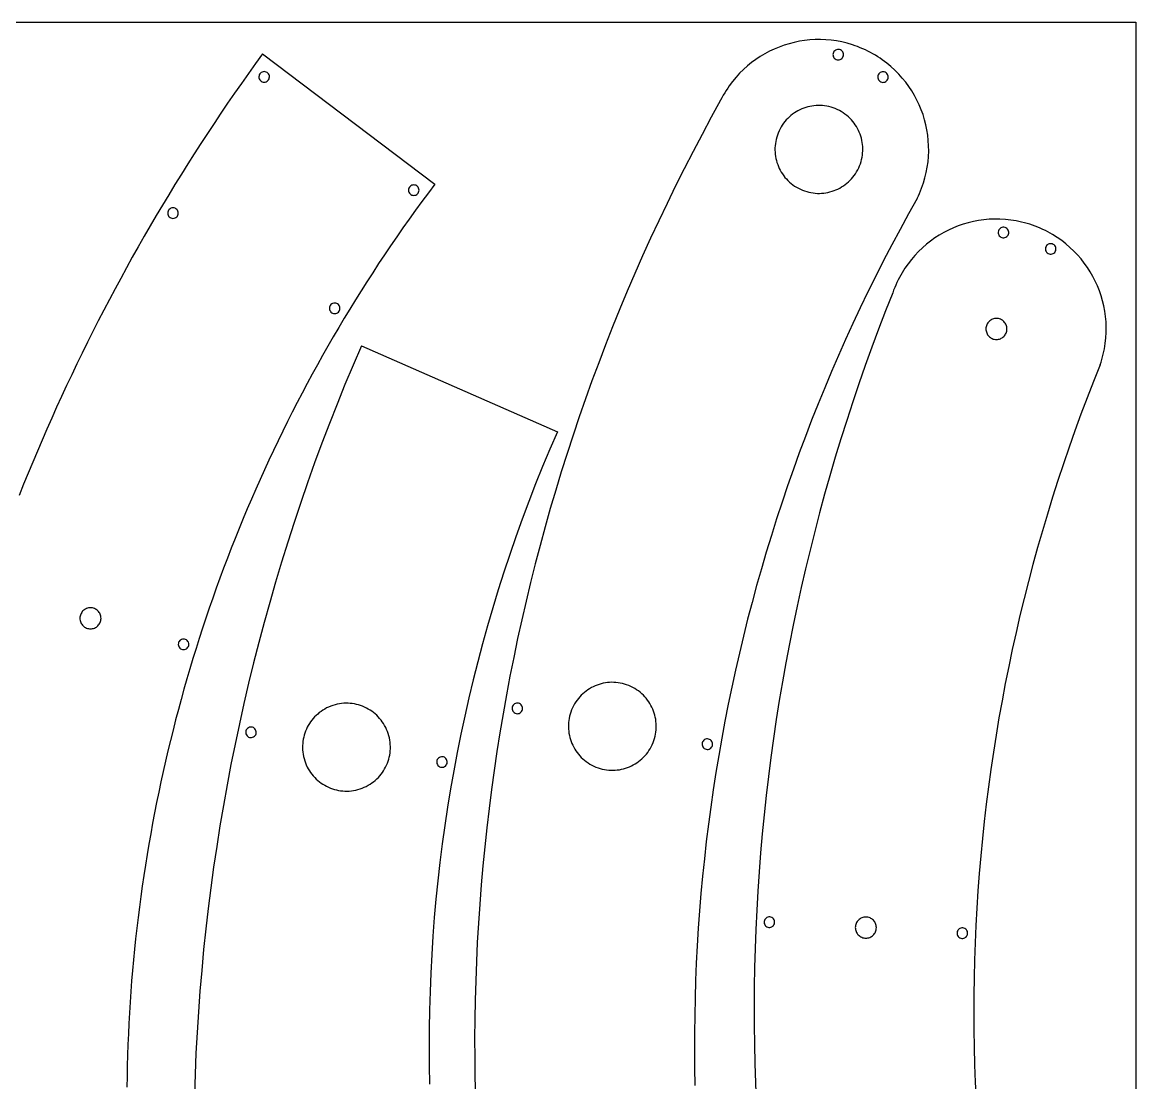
# Model space of a CAD drawing. Extents: x 0 to 9120, y 0 to 4560.
# Drawn here: x 6725 to 9120, y 2280 to 4560 of the extents above; entities that cross this region are included whole.
import ezdxf

# ---------------------------------------------------------------- set-up
doc = ezdxf.new("R2010")
doc.units = 0

msp = doc.modelspace()

# ---------------------------------------------------------------- linework, layer by layer
at = {"layer": 'ShapeString', "color": 7}
for points in [[(0.496, 4560.4978), (9120.496, 4560.4978), (9120.496, 0.4978), (0.496, 0.4978), (0.496, 4560.4978)], [(8650.1908, 4181.5757), (8652.84363, 4187.063714), (8655.342615, 4192.586038), (8657.688584, 4198.140185), (8659.882369, 4203.723667), (8661.924798, 4209.334), (8663.816704, 4214.968695), (8667.152262, 4226.301228), (8669.895687, 4237.701374), (8672.053619, 4249.14924), (8673.632701, 4260.624933), (8674.639575, 4272.108562), (8675.080884, 4283.580232), (8674.963268, 4295.020052), (8674.293372, 4306.408129), (8673.077836, 4317.724569), (8671.323303, 4328.949481), (8669.036415, 4340.062972), (8666.223814, 4351.045149), (8662.892142, 4361.876118), (8659.048042, 4372.535989), (8654.698155, 4383.004867), (8649.849124, 4393.262861), (8644.507591, 4403.290077), (8638.680199, 4413.066623), (8632.373588, 4422.572606), (8625.594402, 4431.788133), (8618.349282, 4440.693312), (8610.644871, 4449.26825), (8602.48781, 4457.493055), (8593.884743, 4465.347833), (8584.842311, 4472.812692), (8575.367156, 4479.86774), (8570.469383, 4483.235368), (8565.46592, 4486.493083), (8560.357598, 4489.638399), (8555.145246, 4492.668829), (8549.829696, 4495.581887), (8544.411776, 4498.375085), (8538.924932, 4501.030334), (8533.40371, 4503.531752), (8527.850598, 4505.880169), (8522.268082, 4508.076415), (8516.658651, 4510.121317), (8511.02479, 4512.015706), (8499.693728, 4515.356259), (8488.294793, 4518.104707), (8476.847879, 4520.267685), (8465.372882, 4521.851825), (8453.889699, 4522.86376), (8442.418224, 4523.310125), (8430.978354, 4523.197551), (8419.589983, 4522.532674), (8408.273007, 4521.322126), (8397.047323, 4519.57254), (8385.932826, 4517.290551), (8374.949411, 4514.48279), (8364.116973, 4511.155893), (8353.45541, 4507.316491), (8342.984615, 4502.971219), (8332.724485, 4498.12671), (8322.694916, 4492.789597), (8312.915803, 4486.966514), (8303.407041, 4480.664093), (8294.188527, 4473.888969), (8285.280155, 4466.647775), (8276.701822, 4458.947144), (8268.473423, 4450.79371), (8260.614854, 4442.194105), (8253.14601, 4433.154964), (8246.086787, 4423.68292), (8242.717001, 4418.786632), (8239.457081, 4413.784605), (8236.309513, 4408.67767), (8233.276786, 4403.466654), (8230.361386, 4398.152388), (8227.5658, 4392.7357)], [(7242.2067, 4492.9359), (7226.886756, 4471.76773), (7211.703613, 4450.520192), (7196.65744, 4429.193954), (7181.748406, 4407.789685), (7166.97668, 4386.30805), (7152.34243, 4364.749718), (7137.845825, 4343.115356), (7123.487036, 4321.405631), (7109.266229, 4299.621211), (7095.183575, 4277.762764), (7081.239243, 4255.830957), (7067.4334, 4233.826457), (7053.766217, 4211.749932), (7040.237862, 4189.602049), (7026.848504, 4167.383476), (7013.598311, 4145.09488), (7000.487454, 4122.736929), (6987.516101, 4100.31029), (6974.68442, 4077.81563), (6961.992581, 4055.253618), (6949.440752, 4032.62492), (6937.029103, 4009.930204), (6924.757803, 3987.170138), (6912.62702, 3964.345389), (6900.636923, 3941.456624), (6888.787682, 3918.50451), (6877.079465, 3895.489716), (6865.512441, 3872.412909), (6854.086779, 3849.274756), (6842.802648, 3826.075925), (6831.660216, 3802.817083), (6820.659654, 3779.498898), (6809.80113, 3756.122036), (6799.084812, 3732.687167), (6788.51087, 3709.194956), (6778.079472, 3685.646072), (6767.790788, 3662.041181), (6757.644987, 3638.380953), (6747.642236, 3614.666053), (6737.782707, 3590.897149), (6728.066566, 3567.074909), (6718.493983, 3543.2)], [(7242.2022, 4492.9334), (7612.8007, 4212.5945)], [(8485.2501, 4501.0869), (8483.081613, 4501.830299), (8480.875815, 4502.118945), (8478.692879, 4501.975038), (8476.592977, 4501.420779), (8474.636284, 4500.478369), (8472.88297, 4499.170007), (8471.393209, 4497.517895), (8470.227174, 4495.544233), (8469.477727, 4493.377829), (8469.182927, 4491.172845), (8469.320742, 4488.989516), (8469.86914, 4486.888076), (8470.806087, 4484.92876), (8472.109551, 4483.171803), (8473.757499, 4481.677438), (8475.7279, 4480.5059), (8477.896387, 4479.762501), (8480.102185, 4479.473855), (8482.285121, 4479.617762), (8484.385023, 4480.172021), (8486.341716, 4481.114431), (8488.09503, 4482.422793), (8489.584791, 4484.074905), (8490.750826, 4486.048567), (8491.500273, 4488.214971), (8491.795073, 4490.419955), (8491.657258, 4492.603284), (8491.10886, 4494.704724), (8490.171913, 4496.66404), (8488.868449, 4498.420997), (8487.220501, 4499.915362), (8485.2501, 4501.0869), (8485.2501, 4501.0869)], [(7256.7117, 4445.3003), (7256.035491, 4447.491717), (7254.969434, 4449.445291), (7253.566978, 4451.125426), (7251.881574, 4452.49653), (7249.96667, 4453.523009), (7247.875716, 4454.169267), (7245.662162, 4454.399711), (7243.379456, 4454.178748), (7241.186592, 4453.507246), (7239.230734, 4452.445386), (7237.547591, 4451.046542), (7236.172871, 4449.364085), (7235.142283, 4447.45139), (7234.491536, 4445.361829), (7234.256339, 4443.148774), (7234.4724, 4440.8656), (7235.148609, 4438.674183), (7236.214666, 4436.720609), (7237.617122, 4435.040474), (7239.302526, 4433.66937), (7241.21743, 4432.642891), (7243.308384, 4431.996633), (7245.521938, 4431.766189), (7247.804644, 4431.987152), (7249.997508, 4432.658654), (7251.953366, 4433.720514), (7253.636509, 4435.119358), (7255.011229, 4436.801815), (7256.041817, 4438.71451), (7256.692564, 4440.804071), (7256.927761, 4443.017126), (7256.7117, 4445.3003), (7256.7117, 4445.3003)], [(8581.4957, 4452.999), (8579.325256, 4453.7488), (8577.116486, 4454.04238), (8574.929885, 4453.901973), (8572.825946, 4453.349812), (8570.865162, 4452.408127), (8569.108027, 4451.099153), (8567.615035, 4449.44512), (8566.446678, 4447.468261), (8565.696313, 4445.298012), (8565.402158, 4443.089319), (8565.541996, 4440.902682), (8566.09361, 4438.798599), (8567.034784, 4436.83757), (8568.343301, 4435.080095), (8569.996945, 4433.586671), (8571.9735, 4432.4178), (8574.143944, 4431.668), (8576.352714, 4431.37442), (8578.539315, 4431.514827), (8580.643254, 4432.066988), (8582.604038, 4433.008673), (8584.361173, 4434.317647), (8585.854165, 4435.97168), (8587.022522, 4437.948539), (8587.772887, 4440.118788), (8588.067042, 4442.327481), (8587.927204, 4444.514118), (8587.37559, 4446.618201), (8586.434416, 4448.57923), (8585.125899, 4450.336705), (8583.472255, 4451.830129), (8581.4957, 4452.999), (8581.4957, 4452.999)], [(8227.5658, 4392.7357), (8207.376764, 4356.235717), (8187.570671, 4319.564271), (8168.148107, 4282.724383), (8149.109658, 4245.719076), (8130.455911, 4208.551371), (8112.18745, 4171.224289), (8094.304863, 4133.740853), (8076.808735, 4096.104084), (8059.699653, 4058.317003), (8042.978201, 4020.382633), (8026.644967, 3982.303994), (8010.700536, 3944.08411), (7995.145494, 3905.726), (7979.980428, 3867.232687), (7965.205923, 3828.607193), (7950.822566, 3789.852539), (7936.830942, 3750.971748), (7923.231637, 3711.967839), (7910.025238, 3672.843836), (7897.21233, 3633.60276), (7884.7935, 3594.247632), (7872.769334, 3554.781474), (7861.140417, 3515.207309), (7849.907335, 3475.528156), (7839.070676, 3435.747039), (7828.631023, 3395.866979), (7818.588965, 3355.890997), (7808.945086, 3315.822115), (7799.699973, 3275.663356), (7790.854211, 3235.417739), (7782.408388, 3195.088288), (7774.363088, 3154.678023), (7766.718898, 3114.189967), (7759.476403, 3073.627141), (7752.636191, 3032.992567), (7746.198846, 2992.289266), (7740.164955, 2951.52026), (7734.535104, 2910.688571), (7729.30988, 2869.79722), (7724.489867, 2828.849229), (7720.075652, 2787.84762), (7716.067821, 2746.795414), (7712.46696, 2705.695633), (7709.273655, 2664.551299), (7706.488492, 2623.365434), (7704.112057, 2582.141058), (7702.144936, 2540.881194), (7700.587716, 2499.588863), (7699.440981, 2458.267087), (7698.705319, 2416.918888), (7698.381315, 2375.547287), (7698.469555, 2334.155305), (7698.970626, 2292.745966), (7699.885113, 2251.32229)], [(8478.5543, 4372.9102), (8474.090641, 4374.836191), (8469.58351, 4376.516026), (8465.040776, 4377.952599), (8460.470309, 4379.148805), (8455.879976, 4380.107536), (8451.277648, 4380.831688), (8446.671193, 4381.324153), (8442.068481, 4381.587827), (8437.477381, 4381.625604), (8432.905761, 4381.440376), (8428.361491, 4381.03504), (8423.85244, 4380.412487), (8419.386477, 4379.575613), (8414.971471, 4378.527312), (8410.615291, 4377.270477), (8406.325806, 4375.808002), (8402.110886, 4374.142783), (8397.978399, 4372.277712), (8393.936215, 4370.215683), (8389.992202, 4367.959592), (8386.15423, 4365.512331), (8382.430168, 4362.876796), (8378.827885, 4360.055879), (8375.355249, 4357.052475), (8372.020131, 4353.869478), (8368.830399, 4350.509782), (8365.793923, 4346.976281), (8362.91857, 4343.271869), (8360.212211, 4339.399441), (8357.682715, 4335.361889), (8355.33795, 4331.162109), (8353.185786, 4326.802994), (8351.25657, 4322.340728), (8349.573479, 4317.834812), (8348.133624, 4313.293117), (8346.934117, 4308.723515), (8345.972069, 4304.133876), (8345.244593, 4299.532073), (8344.748799, 4294.925975), (8344.4818, 4290.323455), (8344.440706, 4285.732383), (8344.62263, 4281.16063), (8345.024684, 4276.616068), (8345.643978, 4272.106569), (8346.477625, 4267.640002), (8347.522737, 4263.22424), (8348.776424, 4258.867153), (8350.235799, 4254.576613), (8351.897973, 4250.360491), (8353.760057, 4246.226657), (8355.819165, 4242.182984), (8358.072406, 4238.237343), (8360.516893, 4234.397603), (8363.149737, 4230.671638), (8365.968051, 4227.067318), (8368.968945, 4223.592513), (8372.149531, 4220.255096), (8375.506922, 4217.062938), (8379.038228, 4214.023909), (8382.740561, 4211.145881), (8386.611034, 4208.436724), (8390.646756, 4205.904312), (8394.844841, 4203.556513), (8399.2024, 4201.4012), (8403.666059, 4199.475209), (8408.17319, 4197.795374), (8412.715924, 4196.358801), (8417.286391, 4195.162595), (8421.876724, 4194.203864), (8426.479052, 4193.479712), (8431.085507, 4192.987247), (8435.688219, 4192.723573), (8440.279319, 4192.685796), (8444.850939, 4192.871024), (8449.395209, 4193.27636), (8453.90426, 4193.898913), (8458.370223, 4194.735787), (8462.785229, 4195.784088), (8467.141409, 4197.040923), (8471.430894, 4198.503398), (8475.645814, 4200.168617), (8479.778301, 4202.033688), (8483.820485, 4204.095717), (8487.764498, 4206.351808), (8491.60247, 4208.799069), (8495.326532, 4211.434604), (8498.928815, 4214.255521), (8502.401451, 4217.258925), (8505.736569, 4220.441922), (8508.926301, 4223.801618), (8511.962777, 4227.335119), (8514.83813, 4231.039531), (8517.544489, 4234.911959), (8520.073985, 4238.949511), (8522.41875, 4243.149291), (8524.570914, 4247.508406), (8526.50013, 4251.970672), (8528.183221, 4256.476588), (8529.623076, 4261.018283), (8530.822583, 4265.587885), (8531.784631, 4270.177524), (8532.512107, 4274.779327), (8533.007901, 4279.385425), (8533.2749, 4283.987945), (8533.315994, 4288.579017), (8533.13407, 4293.15077), (8532.732016, 4297.695332), (8532.112722, 4302.204831), (8531.279075, 4306.671398), (8530.233963, 4311.08716), (8528.980276, 4315.444247), (8527.520901, 4319.734787), (8525.858727, 4323.950909), (8523.996643, 4328.084743), (8521.937535, 4332.128416), (8519.684294, 4336.074057), (8517.239807, 4339.913797), (8514.606963, 4343.639762), (8511.788649, 4347.244082), (8508.787755, 4350.718887), (8505.607169, 4354.056304), (8502.249778, 4357.248462), (8498.718472, 4360.287491), (8495.016139, 4363.165519), (8491.145666, 4365.874676), (8487.109944, 4368.407088), (8482.911859, 4370.754887), (8478.5543, 4372.9102), (8478.5543, 4372.9102)], [(7612.8007, 4212.5945), (7598.774079, 4193.91399), (7584.892405, 4175.149768), (7571.155847, 4156.302668), (7557.564572, 4137.373522), (7544.118747, 4118.363163), (7530.818539, 4099.272424), (7517.664117, 4080.102138), (7504.655646, 4060.853137), (7491.793295, 4041.526253), (7479.07723, 4022.122321), (7466.50762, 4002.642172), (7454.084632, 3983.086639), (7441.808432, 3963.456555), (7429.679189, 3943.752753), (7417.697069, 3923.976065), (7405.86224, 3904.127324), (7394.17487, 3884.207364), (7382.635125, 3864.217016), (7371.243174, 3844.157113), (7359.999182, 3824.028488), (7348.903319, 3803.831975), (7337.95575, 3783.568405), (7327.156644, 3763.238611), (7316.506168, 3742.843427), (7306.004489, 3722.383684), (7295.651775, 3701.860216), (7285.448192, 3681.273855), (7275.393909, 3660.625434), (7265.489092, 3639.915786), (7255.733909, 3619.145744), (7246.128527, 3598.31614), (7236.673114, 3577.427807), (7227.367837, 3556.481578), (7218.212863, 3535.478285), (7209.20836, 3514.418761), (7200.354495, 3493.30384), (7191.651436, 3472.134353), (7183.099349, 3450.911134), (7174.698402, 3429.635015), (7166.448763, 3408.306829), (7158.350598, 3386.927409), (7150.404076, 3365.497587), (7142.609363, 3344.018196), (7134.966627, 3322.490069), (7127.476035, 3300.914039), (7120.137755, 3279.290938), (7112.951954, 3257.6216), (7105.918799, 3235.906856), (7099.038457, 3214.14754), (7092.311097, 3192.344485), (7085.736885, 3170.498522), (7079.315989, 3148.610486), (7073.048575, 3126.681208), (7066.934812, 3104.711521), (7060.974867, 3082.702258), (7055.168907, 3060.654253), (7049.517099, 3038.568336), (7044.019611, 3016.445343), (7038.676611, 2994.286104), (7033.488264, 2972.091453), (7028.45474, 2949.862222), (7023.576205, 2927.599245), (7018.852826, 2905.303354), (7014.284772, 2882.975381), (7009.872209, 2860.61616), (7005.615304, 2838.226524), (7001.514225, 2815.807304), (6997.56914, 2793.359334), (6993.780215, 2770.883447), (6990.147618, 2748.380474), (6986.671517, 2725.85125), (6983.352078, 2703.296606), (6980.18947, 2680.717376), (6977.183859, 2658.114392), (6974.335413, 2635.488487), (6971.644299, 2612.840493), (6969.110684, 2590.171244), (6966.734736, 2567.481572), (6964.516623, 2544.77231), (6962.456511, 2522.044291), (6960.554568, 2499.298346), (6958.810961, 2476.53531), (6957.225858, 2453.756015), (6955.799426, 2430.961294), (6954.531832, 2408.151979), (6953.423244, 2385.328902), (6952.473829, 2362.492898), (6951.683755, 2339.644798), (6951.053188, 2316.785436), (6950.582296, 2293.915643), (6950.271246, 2271.036254)], [(7578.5392, 4201.7628), (7577.861312, 4203.951981), (7576.79432, 4205.903336), (7575.391584, 4207.581373), (7573.706464, 4208.950596), (7571.792319, 4209.975513), (7569.702511, 4210.62063), (7567.490398, 4210.850452), (7565.209342, 4210.629487), (7563.018001, 4209.958615), (7561.063237, 4208.89788), (7559.380716, 4207.500526), (7558.006101, 4205.8198), (7556.975058, 4203.908949), (7556.32325, 4201.821217), (7556.086343, 4199.609852), (7556.3, 4197.3281), (7556.977888, 4195.138919), (7558.04488, 4193.187564), (7559.447616, 4191.509527), (7561.132736, 4190.140304), (7563.046881, 4189.115387), (7565.136689, 4188.47027), (7567.348802, 4188.240448), (7569.629858, 4188.461413), (7571.821199, 4189.132285), (7573.775963, 4190.19302), (7575.458484, 4191.590374), (7576.833099, 4193.2711), (7577.864142, 4195.181951), (7578.51595, 4197.269683), (7578.752857, 4199.481048), (7578.5392, 4201.7628), (7578.5392, 4201.7628)], [(8650.1908, 4181.5757), (8631.656297, 4148.508372), (8613.478524, 4115.27989), (8595.658035, 4081.893145), (8578.195381, 4048.351027), (8561.091117, 4014.656427), (8544.345795, 3980.812238), (8527.959969, 3946.82135), (8511.934191, 3912.686654), (8496.269015, 3878.411042), (8480.964994, 3843.997404), (8466.022682, 3809.448633), (8451.44263, 3774.767618), (8437.225393, 3739.957251), (8423.371523, 3705.020423), (8409.881574, 3669.960026), (8396.756098, 3634.778951), (8383.995649, 3599.480088), (8371.600781, 3564.066329), (8359.572045, 3528.540565), (8347.909995, 3492.905688), (8336.615185, 3457.164588), (8325.688167, 3421.320156), (8315.129495, 3385.375284), (8304.939722, 3349.332863), (8295.1194, 3313.195784), (8285.669084, 3276.966938), (8276.589325, 3240.649216), (8267.880677, 3204.24551), (8259.543694, 3167.75871), (8251.578929, 3131.191709), (8243.986934, 3094.547396), (8236.768262, 3057.828663), (8229.923468, 3021.038402), (8223.453103, 2984.179503), (8217.357722, 2947.254858), (8211.637877, 2910.267357), (8206.294121, 2873.219893), (8201.327007, 2836.115355), (8196.737089, 2798.956636), (8192.52492, 2761.746626), (8188.691053, 2724.488217), (8185.23604, 2687.184299), (8182.160436, 2649.837764), (8179.464793, 2612.451504), (8177.149664, 2575.028408), (8175.215603, 2537.571369), (8173.663162, 2500.083277), (8172.492895, 2462.567024), (8171.705355, 2425.025501), (8171.301095, 2387.461599), (8171.280668, 2349.878209), (8171.644627, 2312.278222), (8172.393526, 2274.66453)], [(7060.6437, 4152.4255), (7059.967491, 4154.616917), (7058.901434, 4156.570491), (7057.498978, 4158.250626), (7055.813574, 4159.62173), (7053.89867, 4160.648209), (7051.807716, 4161.294467), (7049.594162, 4161.524911), (7047.311456, 4161.303948), (7045.118592, 4160.632446), (7043.162734, 4159.570586), (7041.479591, 4158.171742), (7040.104871, 4156.489285), (7039.074283, 4154.57659), (7038.423536, 4152.487029), (7038.188339, 4150.273974), (7038.4044, 4147.9908), (7039.080609, 4145.799383), (7040.146666, 4143.845809), (7041.549122, 4142.165674), (7043.234526, 4140.79457), (7045.14943, 4139.768091), (7047.240384, 4139.121833), (7049.453938, 4138.891389), (7051.736644, 4139.112352), (7053.929508, 4139.783854), (7055.885366, 4140.845714), (7057.568509, 4142.244558), (7058.943229, 4143.927015), (7059.973817, 4145.83971), (7060.624564, 4147.929271), (7060.859761, 4150.142326), (7060.6437, 4152.4255), (7060.6437, 4152.4255)], [(9043.9794, 3823.6396), (9045.904971, 3829.423866), (9047.673521, 3835.222378), (9049.286193, 3841.032776), (9050.744132, 3846.8527), (9052.048482, 3852.67979), (9053.200385, 3858.511685), (9055.051427, 3870.180455), (9056.306408, 3881.840129), (9056.974477, 3893.471828), (9057.064784, 3905.056671), (9056.586478, 3916.575781), (9055.548708, 3928.010276), (9053.960624, 3939.341277), (9051.831374, 3950.549904), (9049.170109, 3961.617278), (9045.985977, 3972.524519), (9042.288128, 3983.252748), (9038.085711, 3993.783084), (9033.387876, 4004.096649), (9028.203771, 4014.174561), (9022.542546, 4023.997943), (9016.41335, 4033.547913), (9009.825333, 4042.805593), (9002.787644, 4051.752103), (8995.309432, 4060.368562), (8987.399846, 4068.636092), (8979.068036, 4076.535813), (8970.323152, 4084.048845), (8961.174341, 4091.156308), (8951.630755, 4097.839322), (8941.701541, 4104.079009), (8931.39585, 4109.856488), (8926.104684, 4112.566), (8920.72283, 4115.15288), (8915.251431, 4117.614768), (8909.691631, 4119.949304), (8904.044573, 4122.154129), (8898.311402, 4124.226882), (8892.527626, 4126.153923), (8886.729563, 4127.923947), (8880.919576, 4129.538097), (8875.100023, 4130.997515), (8869.273265, 4132.303346), (8863.441662, 4133.456731), (8851.773363, 4135.31074), (8840.114009, 4136.568684), (8828.48248, 4137.239711), (8816.89766, 4137.332963), (8805.378429, 4136.857585), (8793.943671, 4135.822722), (8782.612267, 4134.237518), (8771.403098, 4132.111118), (8760.335048, 4129.452666), (8749.426998, 4126.271307), (8738.697829, 4122.576185), (8728.166425, 4118.376445), (8717.851667, 4113.681232), (8707.772437, 4108.499689), (8697.947616, 4102.840961), (8688.396088, 4096.714193), (8679.136734, 4090.12853), (8670.188436, 4083.093115), (8661.570075, 4075.617093), (8653.300535, 4067.70961), (8645.398697, 4059.379808), (8637.883442, 4050.636834), (8630.773654, 4041.48983), (8624.088213, 4031.947943), (8617.846003, 4022.020316), (8612.065904, 4011.716093), (8609.355047, 4006.425617), (8606.766799, 4001.04442), (8604.303521, 3995.573647), (8601.967571, 3990.014441), (8599.761311, 3984.367944), (8597.6871, 3978.6353)], [(8839.2822, 4119.2599), (8837.033762, 4119.723023), (8834.806186, 4119.729058), (8832.656548, 4119.307827), (8830.641921, 4118.489152), (8828.819382, 4117.302857), (8827.246005, 4115.778762), (8825.978864, 4113.946691), (8825.075035, 4111.836465), (8824.610366, 4109.588346), (8824.6028, 4107.360775), (8825.022553, 4105.210848), (8825.839842, 4103.195659), (8827.024885, 4101.372304), (8828.547897, 4099.79788), (8830.379097, 4098.52948), (8832.4887, 4097.6242), (8834.737138, 4097.161077), (8836.964714, 4097.155042), (8839.114352, 4097.576273), (8841.128979, 4098.394948), (8842.951518, 4099.581243), (8844.524895, 4101.105338), (8845.792036, 4102.937409), (8846.695865, 4105.047635), (8847.160534, 4107.295754), (8847.1681, 4109.523325), (8846.748347, 4111.673252), (8845.931058, 4113.688441), (8844.746015, 4115.511796), (8843.223003, 4117.08622), (8841.391803, 4118.35462), (8839.2822, 4119.2599), (8839.2822, 4119.2599)], [(8940.9175, 4083.9623), (8938.671496, 4084.420032), (8936.447078, 4084.422073), (8934.301043, 4083.998182), (8932.290191, 4083.178117), (8930.471317, 4081.991638), (8928.90122, 4080.468501), (8927.636699, 4078.638467), (8926.73455, 4076.531294), (8926.27026, 4074.286636), (8926.261722, 4072.062233), (8926.679343, 4069.91497), (8927.493531, 4067.901731), (8928.674693, 4066.079399), (8930.193237, 4064.504861), (8932.01957, 4063.235), (8934.1241, 4062.3267), (8936.370104, 4061.868968), (8938.594522, 4061.866927), (8940.740557, 4062.290818), (8942.751409, 4063.110883), (8944.570283, 4064.297362), (8946.14038, 4065.820499), (8947.404901, 4067.650533), (8948.30705, 4069.757706), (8948.77134, 4072.002364), (8948.779878, 4074.226767), (8948.362257, 4076.37403), (8947.548069, 4078.387269), (8946.366907, 4080.209601), (8944.848363, 4081.784139), (8943.02203, 4083.054), (8940.9175, 4083.9623), (8940.9175, 4083.9623)], [(8597.6871, 3978.6353), (8582.364922, 3939.839981), (8567.444575, 3900.923925), (8552.926249, 3861.890203), (8538.810138, 3822.741887), (8525.096434, 3783.48205), (8511.785328, 3744.113762), (8498.877013, 3704.640097), (8486.37168, 3665.064126), (8474.269523, 3625.388921), (8462.570733, 3585.617554), (8451.275502, 3545.753097), (8440.384023, 3505.798621), (8429.896488, 3465.7572), (8419.813088, 3425.631905), (8410.134017, 3385.425807), (8400.859465, 3345.141979), (8391.989626, 3304.783493), (8383.524691, 3264.35342), (8375.464853, 3223.854834), (8367.810303, 3183.290804), (8360.561234, 3142.664404), (8353.717839, 3101.978706), (8347.280308, 3061.236781), (8341.248835, 3020.441702), (8335.623611, 2979.59654), (8330.404829, 2938.704367), (8325.592681, 2897.768255), (8321.187359, 2856.791277), (8317.189054, 2815.776504), (8313.59796, 2774.727008), (8310.414269, 2733.645861), (8307.638172, 2692.536136), (8305.269861, 2651.400903), (8303.309529, 2610.243235), (8301.757369, 2569.066204), (8300.613571, 2527.872882), (8299.878329, 2486.666341), (8299.551834, 2445.449653), (8299.634279, 2404.225889), (8300.125855, 2362.998122), (8301.026756, 2321.769424), (8302.337172, 2280.542867), (8304.057296, 2239.321522)], [(7408.439, 3947.6772), (7407.763495, 3949.869562), (7406.697827, 3951.824071), (7405.295484, 3953.505091), (7403.609954, 3954.876985), (7401.694725, 3955.904116), (7399.603283, 3956.55085), (7397.389117, 3956.781548), (7395.105714, 3956.560575), (7392.912208, 3955.888795), (7390.955891, 3954.826449), (7389.272491, 3953.426965), (7387.897736, 3951.743768), (7386.867352, 3949.830286), (7386.217066, 3947.739946), (7385.982606, 3945.526175), (7386.1997, 3943.2424), (7386.875205, 3941.050038), (7387.940873, 3939.095529), (7389.343216, 3937.414509), (7391.028746, 3936.042615), (7392.943975, 3935.015484), (7395.035417, 3934.36875), (7397.249583, 3934.138052), (7399.532986, 3934.359025), (7401.726492, 3935.030805), (7403.682809, 3936.093151), (7405.366209, 3937.492635), (7406.740964, 3939.175832), (7407.771348, 3941.089314), (7408.421634, 3943.179654), (7408.656094, 3945.393425), (7408.439, 3947.6772), (7408.439, 3947.6772)], [(8827.6304, 3922.7747), (8825.384894, 3923.353196), (8823.135747, 3923.696019), (8820.897197, 3923.810618), (8818.683481, 3923.704439), (8816.508835, 3923.384933), (8814.387498, 3922.859546), (8812.333705, 3922.135728), (8810.361694, 3921.220926), (8808.485702, 3920.12259), (8806.719966, 3918.848167), (8805.078723, 3917.405105), (8803.576211, 3915.800853), (8802.226665, 3914.04286), (8801.044324, 3912.138573), (8800.043424, 3910.095441), (8799.238202, 3907.920913), (8798.655874, 3905.676397), (8798.309212, 3903.427839), (8798.190792, 3901.189488), (8798.293191, 3898.975594), (8798.608985, 3896.800406), (8799.13075, 3894.678175), (8799.851061, 3892.623149), (8800.762495, 3890.64958), (8801.857627, 3888.771715), (8803.129034, 3887.003807), (8804.569292, 3885.360103), (8806.170976, 3883.854854), (8807.926663, 3882.502309), (8809.828929, 3881.316719), (8811.870349, 3880.312333), (8814.0435, 3879.5034), (8816.289006, 3878.924904), (8818.538153, 3878.582081), (8820.776703, 3878.467482), (8822.990419, 3878.573661), (8825.165065, 3878.893167), (8827.286402, 3879.418554), (8829.340195, 3880.142372), (8831.312206, 3881.057174), (8833.188198, 3882.15551), (8834.953934, 3883.429933), (8836.595177, 3884.872995), (8838.097689, 3886.477247), (8839.447235, 3888.23524), (8840.629576, 3890.139527), (8841.630476, 3892.182659), (8842.435698, 3894.357187), (8843.018026, 3896.601703), (8843.364688, 3898.850261), (8843.483108, 3901.088612), (8843.380709, 3903.302506), (8843.064915, 3905.477694), (8842.54315, 3907.599925), (8841.822839, 3909.654951), (8840.911405, 3911.62852), (8839.816273, 3913.506385), (8838.544866, 3915.274293), (8837.104608, 3916.917997), (8835.502924, 3918.423246), (8833.747237, 3919.775791), (8831.844971, 3920.961381), (8829.803551, 3921.965767), (8827.6304, 3922.7747), (8827.6304, 3922.7747)], [(7454.7861, 3864.8353), (7436.896439, 3823.224647), (7419.45764, 3781.465511), (7402.46999, 3739.561498), (7385.933778, 3697.516218), (7369.849291, 3655.333279), (7354.216816, 3613.016289), (7339.03664, 3570.568856), (7324.309052, 3527.994588), (7310.034338, 3485.297095), (7296.212785, 3442.479984), (7282.844683, 3399.546863), (7269.930317, 3356.501341), (7257.469975, 3313.347026), (7245.463946, 3270.087526), (7233.912515, 3226.726449), (7222.815971, 3183.267404), (7212.174601, 3139.714), (7201.988693, 3096.069844), (7192.258533, 3052.338544), (7182.984411, 3008.523709), (7174.166612, 2964.628947), (7165.805424, 2920.657867), (7157.901135, 2876.614077), (7150.454033, 2832.501184), (7143.464404, 2788.322798), (7136.932536, 2744.082526), (7130.858717, 2699.783977), (7125.243234, 2655.430759), (7120.086375, 2611.02648), (7115.388426, 2566.574749), (7111.149676, 2522.079174), (7107.370412, 2477.543363), (7104.050921, 2432.970925), (7101.191491, 2388.365467), (7098.792409, 2343.730598), (7096.853963, 2299.069927), (7095.376439, 2254.387061)], [(7454.7827, 3864.8344), (7876.2724, 3679.8829)], [(9043.9794, 3823.6396), (9029.856076, 3788.46137), (9016.107261, 3753.16925), (9002.733129, 3717.766179), (8989.733859, 3682.255094), (8977.109625, 3646.638935), (8964.860605, 3610.92064), (8952.986974, 3575.103146), (8941.488909, 3539.189392), (8930.366587, 3503.182317), (8919.620183, 3467.084859), (8909.249874, 3430.899955), (8899.255836, 3394.630545), (8889.638246, 3358.279567), (8880.39728, 3321.849959), (8871.533114, 3285.344658), (8863.045924, 3248.766605), (8854.935888, 3212.118737), (8847.203181, 3175.403991), (8839.847979, 3138.625308), (8832.870459, 3101.785624), (8826.270798, 3064.887878), (8820.049171, 3027.935009), (8814.205755, 2990.929954), (8808.740726, 2953.875653), (8803.65426, 2916.775043), (8798.946535, 2879.631062), (8794.617725, 2842.44665), (8790.668008, 2805.224744), (8787.09756, 2767.968283), (8783.906557, 2730.680204), (8781.095176, 2693.363447), (8778.663592, 2656.020949), (8776.611983, 2618.655649), (8774.940524, 2581.270486), (8773.649391, 2543.868397), (8772.738762, 2506.45232), (8772.208813, 2469.025195), (8772.059719, 2431.589959), (8772.291657, 2394.149551), (8772.904803, 2356.706909), (8773.899335, 2319.264971), (8775.275427, 2281.826676), (8777.033257, 2244.394962)], [(7876.2732, 3679.8829), (7860.214435, 3642.662704), (7844.636188, 3605.292526), (7829.538558, 3567.776862), (7814.921644, 3530.120207), (7800.785546, 3492.327056), (7787.130361, 3454.401904), (7773.956189, 3416.349245), (7761.263129, 3378.173575), (7749.051279, 3339.87939), (7737.320739, 3301.471183), (7726.071607, 3262.95345), (7715.303981, 3224.330687), (7705.017962, 3185.607388), (7695.213647, 3146.788048), (7685.891136, 3107.877162), (7677.050527, 3068.879226), (7668.69192, 3029.798734), (7660.815413, 2990.640181), (7653.421104, 2951.408063), (7646.509094, 2912.106875), (7640.07948, 2872.741111), (7634.132362, 2833.315267), (7628.667838, 2793.833837), (7623.686008, 2754.301317), (7619.186969, 2714.722202), (7615.170822, 2675.100987), (7611.637664, 2635.442166), (7608.587595, 2595.750236), (7606.020714, 2556.029691), (7603.937119, 2516.285025), (7602.336909, 2476.520735), (7601.220183, 2436.741315), (7600.58704, 2396.95126), (7600.437579, 2357.155065), (7600.771899, 2317.357226), (7601.590098, 2277.562237)], [(6894.1778, 3283.4261), (6893.607358, 3285.674447), (6892.828289, 3287.812785), (6891.853976, 3289.832194), (6890.697799, 3291.723753), (6889.373141, 3293.478543), (6887.893382, 3295.087642), (6886.271906, 3296.542132), (6884.522092, 3297.833092), (6882.657324, 3298.951601), (6880.690983, 3299.88874), (6878.63645, 3300.635588), (6876.507108, 3301.183225), (6874.316337, 3301.522731), (6872.077519, 3301.645185), (6869.804037, 3301.541669), (6867.509272, 3301.20326), (6865.260222, 3300.635594), (6863.120924, 3299.859166), (6861.100314, 3298.887347), (6859.207329, 3297.733506), (6857.450905, 3296.411015), (6855.839979, 3294.933245), (6854.383489, 3293.313565), (6853.09037, 3291.565347), (6851.969559, 3289.701961), (6851.029993, 3287.736778), (6850.28061, 3285.683169), (6849.730344, 3283.554504), (6849.388134, 3281.364154), (6849.262915, 3279.12549), (6849.363625, 3276.851881), (6849.6992, 3274.5567), (6850.269642, 3272.308353), (6851.048711, 3270.170015), (6852.023024, 3268.150606), (6853.179201, 3266.259047), (6854.503859, 3264.504257), (6855.983618, 3262.895158), (6857.605094, 3261.440668), (6859.354908, 3260.149708), (6861.219676, 3259.031199), (6863.186017, 3258.09406), (6865.24055, 3257.347212), (6867.369892, 3256.799575), (6869.560663, 3256.460069), (6871.799481, 3256.337615), (6874.072963, 3256.441131), (6876.367728, 3256.77954), (6878.616778, 3257.347206), (6880.756076, 3258.123634), (6882.776686, 3259.095453), (6884.669671, 3260.249294), (6886.426095, 3261.571785), (6888.037021, 3263.049555), (6889.493511, 3264.669235), (6890.78663, 3266.417453), (6891.907441, 3268.280839), (6892.847007, 3270.246022), (6893.59639, 3272.299631), (6894.146656, 3274.428296), (6894.488866, 3276.618646), (6894.614085, 3278.85731), (6894.513375, 3281.130919), (6894.1778, 3283.4261), (6894.1778, 3283.4261)], [(7083.2429, 3225.1936), (7082.569719, 3227.389049), (7081.505347, 3229.346621), (7080.103395, 3231.030541), (7078.417475, 3232.405034), (7076.501198, 3233.434323), (7074.408174, 3234.082635), (7072.192016, 3234.314193), (7069.906334, 3234.093222), (7067.710723, 3233.42057), (7065.752894, 3232.35667), (7064.068637, 3230.955123), (7062.693738, 3229.269534), (7061.663987, 3227.353505), (7061.015171, 3225.260637), (7060.78308, 3223.044535), (7061.0035, 3220.7588), (7061.676681, 3218.563351), (7062.741053, 3216.605779), (7064.143005, 3214.921859), (7065.828925, 3213.547366), (7067.745202, 3212.518077), (7069.838226, 3211.869765), (7072.054384, 3211.638207), (7074.340066, 3211.859178), (7076.535677, 3212.53183), (7078.493506, 3213.59573), (7080.177763, 3214.997277), (7081.552662, 3216.682866), (7082.582413, 3218.598895), (7083.231229, 3220.691763), (7083.46332, 3222.907865), (7083.2429, 3225.1936), (7083.2429, 3225.1936)], [(8034.2687, 3132.6127), (8029.804251, 3134.542391), (8025.296162, 3136.225728), (8020.752314, 3137.665607), (8016.180587, 3138.864923), (8011.588859, 3139.82657), (8006.985012, 3140.553444), (8002.376923, 3141.048439), (7997.772475, 3141.314452), (7993.179545, 3141.354376), (7988.606014, 3141.171108), (7984.059761, 3140.767541), (7979.548667, 3140.146572), (7975.080611, 3139.311095), (7970.663473, 3138.264006), (7966.305132, 3137.008199), (7962.013469, 3135.546569), (7957.796363, 3133.882012), (7953.661693, 3132.017423), (7949.61734, 3129.955696), (7945.671184, 3127.699728), (7941.831103, 3125.252412), (7938.104979, 3122.616644), (7934.500689, 3119.79532), (7931.026116, 3116.791333), (7927.689137, 3113.60758), (7924.497633, 3110.246955), (7921.459484, 3106.712353), (7918.582569, 3103.00667), (7915.874768, 3099.132801), (7913.34396, 3095.09364), (7910.998027, 3090.892083), (7908.844847, 3086.531025), (7906.91481, 3082.066725), (7905.231123, 3077.558767), (7903.790892, 3073.015031), (7902.591222, 3068.443396), (7901.629219, 3063.851743), (7900.901988, 3059.247952), (7900.406635, 3054.639902), (7900.140266, 3050.035474), (7900.099986, 3045.442547), (7900.2829, 3040.869002), (7900.686114, 3036.322718), (7901.306733, 3031.811576), (7902.141864, 3027.343455), (7903.188611, 3022.926236), (7904.44408, 3018.567798), (7905.905377, 3014.276021), (7907.569607, 3010.058786), (7909.433876, 3005.923972), (7911.495289, 3001.879459), (7913.750952, 2997.933128), (7916.19797, 2994.092858), (7918.833449, 2990.366529), (7921.654494, 2986.762021), (7924.658211, 2983.287214), (7927.841706, 2979.949989), (7931.202083, 2976.758224), (7934.736449, 2973.719801), (7938.441909, 2970.842599), (7942.315569, 2968.134498), (7946.354533, 2965.603377), (7950.555909, 2963.257118), (7954.9168, 2961.1036), (7959.381249, 2959.173909), (7963.889338, 2957.490572), (7968.433186, 2956.050693), (7973.004913, 2954.851377), (7977.596641, 2953.88973), (7982.200488, 2953.162856), (7986.808577, 2952.667861), (7991.413025, 2952.401848), (7996.005955, 2952.361924), (8000.579486, 2952.545192), (8005.125739, 2952.948759), (8009.636833, 2953.569728), (8014.104889, 2954.405205), (8018.522027, 2955.452294), (8022.880368, 2956.708101), (8027.172031, 2958.169731), (8031.389137, 2959.834288), (8035.523807, 2961.698877), (8039.56816, 2963.760604), (8043.514316, 2966.016572), (8047.354397, 2968.463888), (8051.080521, 2971.099656), (8054.684811, 2973.92098), (8058.159384, 2976.924967), (8061.496363, 2980.10872), (8064.687867, 2983.469345), (8067.726016, 2987.003947), (8070.602931, 2990.70963), (8073.310732, 2994.583499), (8075.84154, 2998.62266), (8078.187473, 3002.824217), (8080.340653, 3007.185275), (8082.27069, 3011.649575), (8083.954377, 3016.157533), (8085.394608, 3020.701269), (8086.594278, 3025.272904), (8087.556281, 3029.864557), (8088.283512, 3034.468348), (8088.778865, 3039.076398), (8089.045234, 3043.680826), (8089.085514, 3048.273753), (8088.9026, 3052.847298), (8088.499386, 3057.393582), (8087.878767, 3061.904724), (8087.043636, 3066.372845), (8085.996889, 3070.790064), (8084.74142, 3075.148502), (8083.280123, 3079.440279), (8081.615893, 3083.657514), (8079.751624, 3087.792328), (8077.690211, 3091.836841), (8075.434548, 3095.783172), (8072.98753, 3099.623442), (8070.352051, 3103.349771), (8067.531006, 3106.954279), (8064.527289, 3110.429086), (8061.343794, 3113.766311), (8057.983417, 3116.958076), (8054.449051, 3119.996499), (8050.743591, 3122.873701), (8046.869931, 3125.581802), (8042.830967, 3128.112923), (8038.629591, 3130.459182), (8034.2687, 3132.6127), (8034.2687, 3132.6127)], [(7512.4719, 3031.2576), (7510.844268, 3035.838412), (7509.00673, 3040.283508), (7506.966762, 3044.589096), (7504.73184, 3048.751381), (7502.309442, 3052.766567), (7499.707043, 3056.630862), (7496.932119, 3060.34047), (7493.992148, 3063.891598), (7490.894605, 3067.280451), (7487.646967, 3070.503235), (7484.25671, 3073.556155), (7480.73131, 3076.435417), (7477.078244, 3079.137228), (7473.304988, 3081.657792), (7469.419019, 3083.993315), (7465.427813, 3086.140003), (7461.338845, 3088.094062), (7457.159594, 3089.851697), (7452.897534, 3091.409114), (7448.560143, 3092.762519), (7444.154896, 3093.908118), (7439.68927, 3094.842115), (7435.170742, 3095.560718), (7430.606787, 3096.060131), (7426.004882, 3096.33656), (7421.372504, 3096.386211), (7416.717128, 3096.20529), (7412.046232, 3095.790002), (7407.367291, 3095.136553), (7402.687781, 3094.241149), (7398.01518, 3093.099995), (7393.356964, 3091.709298), (7388.774944, 3090.085069), (7384.328484, 3088.250833), (7380.021382, 3086.214064), (7375.857439, 3083.982235), (7371.840453, 3081.56282), (7367.974227, 3078.963292), (7364.262558, 3076.191125), (7360.709247, 3073.253793), (7357.318094, 3070.158768), (7354.092899, 3066.913524), (7351.037461, 3063.525536), (7348.155581, 3060.002276), (7345.451058, 3056.351218), (7342.927692, 3052.579836), (7340.589282, 3048.695603), (7338.43963, 3044.705992), (7336.482534, 3040.618477), (7334.721795, 3036.440533), (7333.161212, 3032.179631), (7331.804586, 3027.843246), (7330.655715, 3023.438852), (7329.718401, 3018.973921), (7328.996442, 3014.455927), (7328.493639, 3009.892345), (7328.213791, 3005.290647), (7328.160699, 3000.658306), (7328.338162, 2996.002798), (7328.74998, 2991.331594), (7329.399953, 2986.652169), (7330.291881, 2981.971996), (7331.429563, 2977.298548), (7332.8168, 2972.6393), (7334.444432, 2968.058488), (7336.28197, 2963.613392), (7338.321938, 2959.307804), (7340.55686, 2955.145519), (7342.979258, 2951.130333), (7345.581657, 2947.266038), (7348.356581, 2943.55643), (7351.296552, 2940.005302), (7354.394095, 2936.616449), (7357.641733, 2933.393665), (7361.03199, 2930.340745), (7364.55739, 2927.461483), (7368.210456, 2924.759672), (7371.983712, 2922.239108), (7375.869681, 2919.903585), (7379.860887, 2917.756897), (7383.949855, 2915.802838), (7388.129106, 2914.045203), (7392.391166, 2912.487786), (7396.728557, 2911.134381), (7401.133804, 2909.988782), (7405.59943, 2909.054785), (7410.117958, 2908.336182), (7414.681913, 2907.836769), (7419.283818, 2907.56034), (7423.916196, 2907.510689), (7428.571572, 2907.69161), (7433.242468, 2908.106898), (7437.921409, 2908.760347), (7442.600919, 2909.655751), (7447.27352, 2910.796905), (7451.931736, 2912.187602), (7456.513756, 2913.811831), (7460.960216, 2915.646067), (7465.267318, 2917.682836), (7469.431261, 2919.914665), (7473.448247, 2922.33408), (7477.314473, 2924.933608), (7481.026142, 2927.705775), (7484.579453, 2930.643107), (7487.970606, 2933.738132), (7491.195801, 2936.983376), (7494.251239, 2940.371364), (7497.133119, 2943.894624), (7499.837642, 2947.545682), (7502.361008, 2951.317064), (7504.699418, 2955.201297), (7506.84907, 2959.190908), (7508.806166, 2963.278423), (7510.566905, 2967.456367), (7512.127488, 2971.717269), (7513.484114, 2976.053654), (7514.632985, 2980.458048), (7515.570299, 2984.922979), (7516.292258, 2989.440973), (7516.795061, 2994.004555), (7517.074909, 2998.606253), (7517.128001, 3003.238594), (7516.950538, 3007.894102), (7516.53872, 3012.565306), (7515.888747, 3017.244731), (7514.996819, 3021.924904), (7513.859137, 3026.598352), (7512.4719, 3031.2576), (7512.4719, 3031.2576)], [(7795.0595, 3095.5604), (7792.890143, 3096.306637), (7790.683025, 3096.597471), (7788.498463, 3096.455116), (7786.39677, 3095.901786), (7784.438262, 3094.959697), (7782.683253, 3093.651063), (7781.192059, 3091.998098), (7780.024994, 3090.023018), (7779.275141, 3087.854908), (7778.980627, 3085.648278), (7779.11934, 3083.463481), (7779.669164, 3081.360869), (7780.607986, 3079.400793), (7781.913693, 3077.643605), (7783.564168, 3076.149656), (7785.5373, 3074.9793), (7787.706657, 3074.233063), (7789.913775, 3073.942229), (7792.098337, 3074.084584), (7794.20003, 3074.637914), (7796.158538, 3075.580003), (7797.913547, 3076.888637), (7799.404741, 3078.541602), (7800.571806, 3080.516682), (7801.321659, 3082.684792), (7801.616173, 3084.891422), (7801.47746, 3087.076219), (7800.927636, 3089.178831), (7799.988814, 3091.138907), (7798.683107, 3092.896095), (7797.032632, 3094.390044), (7795.0595, 3095.5604), (7795.0595, 3095.5604)], [(7228.0185, 3037.4086), (7227.086006, 3039.501504), (7225.795492, 3041.31226), (7224.204109, 3042.811961), (7222.369012, 3043.9717), (7220.347356, 3044.762572), (7218.196292, 3045.155671), (7215.972975, 3045.122089), (7213.734559, 3044.632921), (7211.638385, 3043.707801), (7209.823098, 3042.423668), (7208.317804, 3040.837575), (7207.151612, 3039.006572), (7206.353628, 3036.987712), (7205.95296, 3034.838045), (7205.978715, 3032.614624), (7206.46, 3030.3745), (7207.392494, 3028.281596), (7208.683008, 3026.47084), (7210.274391, 3024.971139), (7212.109488, 3023.8114), (7214.131144, 3023.020528), (7216.282208, 3022.627429), (7218.505525, 3022.661011), (7220.743941, 3023.150179), (7222.840115, 3024.075299), (7224.655402, 3025.359432), (7226.160696, 3026.945525), (7227.326888, 3028.776528), (7228.124872, 3030.795388), (7228.52554, 3032.945055), (7228.499785, 3035.168476), (7228.0185, 3037.4086), (7228.0185, 3037.4086)], [(8203.6481, 3018.7371), (8201.480073, 3019.478975), (8199.274977, 3019.766444), (8197.092908, 3019.621699), (8194.993964, 3019.066934), (8193.038242, 3018.124343), (8191.285838, 3016.816117), (8189.796849, 3015.164452), (8188.631372, 3013.191539), (8187.882152, 3011.026039), (8187.58721, 3008.82193), (8187.724558, 3006.639384), (8188.272205, 3004.538571), (8189.208162, 3002.579665), (8190.51044, 3000.822837), (8192.157049, 2999.328258), (8194.126, 2998.1561), (8196.294027, 2997.414225), (8198.499123, 2997.126756), (8200.681192, 2997.271501), (8202.780136, 2997.826266), (8204.735858, 2998.768857), (8206.488262, 3000.077083), (8207.977251, 3001.728748), (8209.142728, 3003.701661), (8209.891948, 3005.867161), (8210.18689, 3008.07127), (8210.049542, 3010.253816), (8209.501895, 3012.354629), (8208.565938, 3014.313535), (8207.26366, 3016.070363), (8205.617051, 3017.564942), (8203.6481, 3018.7371), (8203.6481, 3018.7371)], [(7638.8288, 2973.5225), (7637.900751, 2975.623045), (7636.612352, 2977.441109), (7635.021075, 2978.947502), (7633.184392, 2980.113038), (7631.159775, 2980.908528), (7629.004696, 2981.304783), (7626.776627, 2981.272616), (7624.53304, 2980.78284), (7622.432326, 2979.855172), (7620.614028, 2978.567104), (7619.107345, 2976.976101), (7617.941475, 2975.13963), (7617.145617, 2973.115158), (7616.74897, 2970.960152), (7616.780731, 2968.732077), (7617.2701, 2966.4884), (7618.198149, 2964.387855), (7619.486548, 2962.569791), (7621.077825, 2961.063398), (7622.914508, 2959.897862), (7624.939125, 2959.102372), (7627.094204, 2958.706117), (7629.322273, 2958.738284), (7631.56586, 2959.22806), (7633.666574, 2960.155728), (7635.484872, 2961.443796), (7636.991555, 2963.034799), (7638.157425, 2964.87127), (7638.953283, 2966.895742), (7639.34993, 2969.050748), (7639.318169, 2971.278823), (7638.8288, 2973.5225), (7638.8288, 2973.5225)], [(8335.7767, 2636.5764), (8333.528502, 2637.03899), (8331.301237, 2637.04463), (8329.151955, 2636.623135), (8327.137701, 2635.804323), (8325.315524, 2634.618009), (8323.74247, 2633.094009), (8322.475588, 2631.262139), (8321.571924, 2629.152215), (8321.107292, 2626.904438), (8321.099628, 2624.67718), (8321.51917, 2622.527515), (8322.336152, 2620.512518), (8323.52081, 2618.689264), (8325.04338, 2617.114826), (8326.874098, 2615.84628), (8328.9832, 2614.9407), (8331.231398, 2614.47811), (8333.458663, 2614.47247), (8335.607945, 2614.893965), (8337.622199, 2615.712777), (8339.444376, 2616.899091), (8341.01743, 2618.423091), (8342.284312, 2620.254961), (8343.187976, 2622.364885), (8343.652608, 2624.612662), (8343.660272, 2626.83992), (8343.24073, 2628.989585), (8342.423748, 2631.004582), (8341.23909, 2632.827836), (8339.71652, 2634.402274), (8337.885802, 2635.67082), (8335.7767, 2636.5764), (8335.7767, 2636.5764)], [(8546.7127, 2635.6023), (8544.466825, 2636.181742), (8542.217239, 2636.525392), (8539.97819, 2636.640702), (8537.763927, 2636.535123), (8535.588698, 2636.216105), (8533.466752, 2635.6911), (8531.412338, 2634.967558), (8529.439703, 2634.052932), (8527.563096, 2632.95467), (8525.796765, 2631.680226), (8524.15496, 2630.237048), (8522.651929, 2628.632589), (8521.301919, 2626.8743), (8520.11918, 2624.969631), (8519.11796, 2622.926033), (8518.312508, 2620.750958), (8517.730059, 2618.505861), (8517.383396, 2616.256737), (8517.265087, 2614.017844), (8517.367701, 2611.803442), (8517.683805, 2609.627788), (8518.205967, 2607.505141), (8518.926757, 2605.449759), (8519.838741, 2603.4759), (8520.934488, 2601.597824), (8522.206566, 2599.829789), (8523.647543, 2598.186052), (8525.249987, 2596.680873), (8527.006467, 2595.32851), (8528.90955, 2594.143221), (8530.951805, 2593.139265), (8533.1258, 2592.3309), (8535.371675, 2591.751458), (8537.621261, 2591.407808), (8539.86031, 2591.292498), (8542.074573, 2591.398077), (8544.249802, 2591.717095), (8546.371748, 2592.2421), (8548.426162, 2592.965642), (8550.398797, 2593.880268), (8552.275404, 2594.97853), (8554.041735, 2596.252974), (8555.68354, 2597.696152), (8557.186571, 2599.300611), (8558.536581, 2601.0589), (8559.71932, 2602.963569), (8560.72054, 2605.007167), (8561.525992, 2607.182242), (8562.108441, 2609.427339), (8562.455104, 2611.676463), (8562.573413, 2613.915356), (8562.470799, 2616.129758), (8562.154695, 2618.305412), (8561.632533, 2620.428059), (8560.911743, 2622.483441), (8559.999759, 2624.4573), (8558.904012, 2626.335376), (8557.631934, 2628.103411), (8556.190957, 2629.747148), (8554.588513, 2631.252327), (8552.832033, 2632.60469), (8550.92895, 2633.789979), (8548.886695, 2634.793935), (8546.7127, 2635.6023), (8546.7127, 2635.6023)], [(8750.8553, 2612.9925), (8748.607534, 2613.45413), (8746.38083, 2613.459058), (8744.232188, 2613.03709), (8742.218605, 2612.21803), (8740.397079, 2611.031682), (8738.824609, 2609.507852), (8737.558192, 2607.676345), (8736.654826, 2605.566964), (8736.19026, 2603.319803), (8736.182422, 2601.093108), (8736.601582, 2598.943916), (8737.418011, 2596.929265), (8738.601977, 2595.106191), (8740.123751, 2593.53173), (8741.953602, 2592.262921), (8744.0618, 2591.3568), (8746.309566, 2590.89517), (8748.53627, 2590.890242), (8750.684912, 2591.31221), (8752.698495, 2592.13127), (8754.520021, 2593.317618), (8756.092491, 2594.841448), (8757.358908, 2596.672955), (8758.262274, 2598.782336), (8758.72684, 2601.029497), (8758.734678, 2603.256192), (8758.315518, 2605.405384), (8757.499089, 2607.420035), (8756.315123, 2609.243109), (8754.793349, 2610.81757), (8752.963498, 2612.086379), (8750.8553, 2612.9925), (8750.8553, 2612.9925)]]:
    msp.add_lwpolyline(points, dxfattribs=at)

doc.saveas('drawing.dxf')
